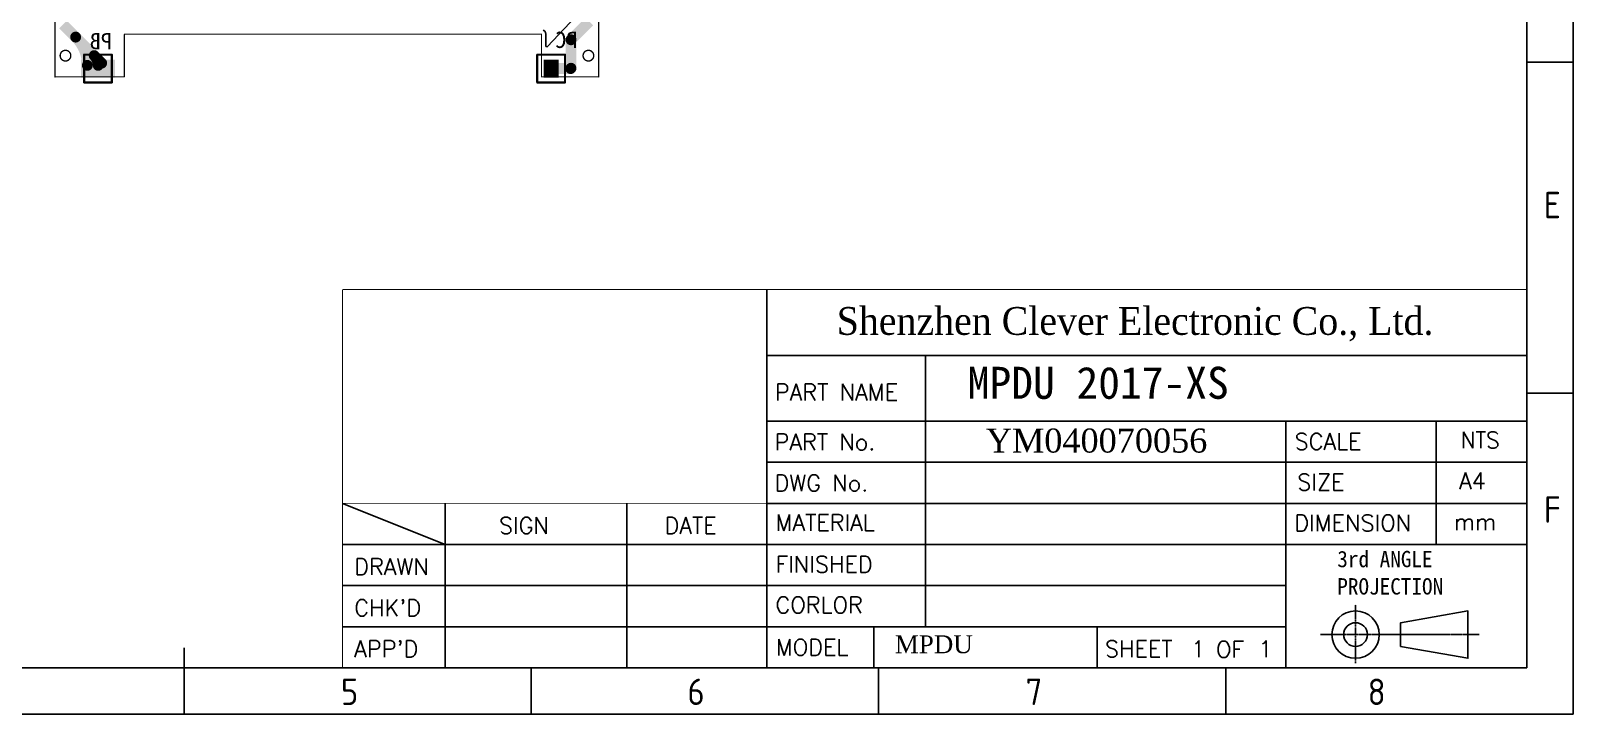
# Model space of a CAD drawing. Header units: inches. Extents: x 32166 to 66782, y 2386 to 7162.
# Drawn here: x 33326 to 34772, y 2386 to 3026 of the extents above; entities that cross this region are included whole.
import ezdxf
from ezdxf.enums import TextEntityAlignment as Align

# ---------------------------------------------------------------- set-up
doc = ezdxf.new("R2010")
doc.units = ezdxf.units.IN
doc.header["$LTSCALE"] = 0.64311
doc.header["$MEASUREMENT"] = 0
doc.linetypes.add('CENTER', pattern=[0.6, 0.375, -0.075, 0.075, -0.075])
doc.layers.get('0').update_dxf_attribs({"linetype": 'CONTINUOUS'})
for name, color, linetype in [('BOTTOMLAYER', 5, 'CONTINUOUS'), ('BOTTOMOVERLAY', 54, 'CONTINUOUS'), ('BOTTOMSOLDER', 6, 'CONTINUOUS'), ('KEEPOUTLAYER', 6, 'CONTINUOUS'), ('MIDLAYER1', 16, 'CONTINUOUS'), ('MIDLAYER2', 76, 'CONTINUOUS'), ('MULTILAYER', 9, 'CONTINUOUS'), ('TOPLAYER', 1, 'CONTINUOUS'), ('TOPSOLDER', 216, 'CONTINUOUS')]:
    doc.layers.add(name, color=color, linetype=linetype)
doc.styles.add('ISO Proportional', font='isocp')
doc.styles.add('ROMANS', font='romans', dxfattribs={"width": 0.95})
doc.styles.get("Standard").update_dxf_attribs({"font": 'txt', "width": 0.8})
doc.styles.add('样式 1', font='')
doc.styles.get('样式 1').set_extended_font_data('SimSun')

# ---------------------------------------------------------------- blocks, each defined once
blk = doc.blocks.new('____1_1')
at = {"layer": 'BOTTOMLAYER'}
blk.add_solid([(-0.61, -0.76), (0.59, -0.76), (-0.61, 0.74), (0.59, 0.74)], dxfattribs=at)
at = {"layer": 'BOTTOMOVERLAY', "const_width": 0.203}
for points in [[(-1.31, -1.31), (-1.31, 1.29)], [(-1.31, 1.29), (1.29, 1.29)], [(1.29, -1.31), (1.29, 1.29)], [(-1.31, -1.31), (1.29, -1.31)]]:
    blk.add_lwpolyline(points, dxfattribs=at)
at = {"layer": 'BOTTOMOVERLAY', "const_width": 0.102}
for points in [[(-1.36, 1.29, 1), (-1.26, 1.29, 1)], [(-1.36, 1.29, 1), (-1.26, 1.29, 1)], [(1.24, 1.29, 1), (1.34, 1.29, 1)], [(1.24, 1.29, 1), (1.34, 1.29, 1)], [(-1.36, -1.31, 1), (-1.26, -1.31, 1)], [(-1.36, -1.31, 1), (-1.26, -1.31, 1)], [(1.24, -1.31, 1), (1.34, -1.31, 1)], [(1.24, -1.31, 1), (1.34, -1.31, 1)]]:
    blk.add_lwpolyline(points, format="xyb", close=True, dxfattribs=at)
at = {"layer": 'BOTTOMSOLDER'}
blk.add_solid([(-0.71, -0.86), (0.69, -0.86), (-0.71, 0.84), (0.69, 0.84)], dxfattribs=at)
at = {"layer": 'MIDLAYER1'}
blk.add_solid([(-0.61, -0.76), (0.59, -0.76), (-0.61, 0.74), (0.59, 0.74)], dxfattribs=at)
at = {"layer": 'MIDLAYER2'}
blk.add_solid([(-0.61, -0.76), (0.59, -0.76), (-0.61, 0.74), (0.59, 0.74)], dxfattribs=at)
at = {"layer": 'MULTILAYER'}
blk.add_solid([(-0.61, -0.76), (0.59, -0.76), (-0.61, 0.74), (0.59, 0.74)], dxfattribs=at)
at = {"layer": 'TOPLAYER'}
blk.add_solid([(-0.61, -0.76), (0.59, -0.76), (-0.61, 0.74), (0.59, 0.74)], dxfattribs=at)
at = {"layer": 'TOPSOLDER'}
blk.add_solid([(-0.71, -0.86), (0.69, -0.86), (-0.71, 0.84), (0.69, 0.84)], dxfattribs=at)
blk = doc.blocks.new('____1_2')
at = {"layer": 'BOTTOMLAYER'}
blk.add_solid([(-1.51, -0.76), (1.49, -0.76), (-1.51, 0.74), (1.49, 0.74)], dxfattribs=at)
at = {"layer": 'BOTTOMOVERLAY', "const_width": 0.203}
for points in [[(-1.31, -1.31), (-1.31, 1.29)], [(-1.31, 1.29), (1.29, 1.29)], [(1.29, -1.31), (1.29, 1.29)], [(-1.31, -1.31), (1.29, -1.31)]]:
    blk.add_lwpolyline(points, dxfattribs=at)
at = {"layer": 'BOTTOMOVERLAY', "const_width": 0.102}
for points in [[(-1.36, 1.29, 1), (-1.26, 1.29, 1)], [(-1.36, 1.29, 1), (-1.26, 1.29, 1)], [(1.24, 1.29, 1), (1.34, 1.29, 1)], [(1.24, 1.29, 1), (1.34, 1.29, 1)], [(-1.36, -1.31, 1), (-1.26, -1.31, 1)], [(-1.36, -1.31, 1), (-1.26, -1.31, 1)], [(1.24, -1.31, 1), (1.34, -1.31, 1)], [(1.24, -1.31, 1), (1.34, -1.31, 1)]]:
    blk.add_lwpolyline(points, format="xyb", close=True, dxfattribs=at)
at = {"layer": 'BOTTOMSOLDER'}
blk.add_solid([(-1.61, -0.86), (1.59, -0.86), (-1.61, 0.84), (1.59, 0.84)], dxfattribs=at)
at = {"layer": 'MIDLAYER1'}
blk.add_solid([(-1.51, -0.76), (1.49, -0.76), (-1.51, 0.74), (1.49, 0.74)], dxfattribs=at)
at = {"layer": 'MIDLAYER2'}
blk.add_solid([(-1.51, -0.76), (1.49, -0.76), (-1.51, 0.74), (1.49, 0.74)], dxfattribs=at)
at = {"layer": 'MULTILAYER'}
blk.add_solid([(-1.51, -0.76), (1.49, -0.76), (-1.51, 0.74), (1.49, 0.74)], dxfattribs=at)
at = {"layer": 'TOPLAYER'}
blk.add_solid([(-1.51, -0.76), (1.49, -0.76), (-1.51, 0.74), (1.49, 0.74)], dxfattribs=at)
at = {"layer": 'TOPSOLDER'}
blk.add_solid([(-1.61, -0.86), (1.59, -0.86), (-1.61, 0.84), (1.59, 0.84)], dxfattribs=at)

msp = doc.modelspace()

# ---------------------------------------------------------------- linework, layer by layer
for p, q in [((34728.7, 4185.2), (34728.7, 2429.3)), ((34772.1, 2997), (34728.7, 2997)), ((34772.1, 2997), (34728.7, 2997)), ((34015.8, 2783.8), (34015.8, 2429.3)), ((34015.8, 2722.1), (34728.7, 2722.1)), ((34164.7, 2722.1), (34164.7, 2467.8)), ((34772.1, 2686.8), (34728.7, 2686.8)), ((34015.8, 2660.5), (34728.7, 2660.5)), ((34502.5, 2660.5), (34502.5, 2429.3)), ((34643.5, 2660.5), (34643.5, 2544.9)), ((34015.8, 2622), (34728.7, 2622)), ((33617.9, 2583.4), (33714.1, 2544.9)), ((33714.1, 2583.4), (33714.1, 2429.3)), ((33884.6, 2429.3), (33884.6, 2583.4)), ((34015.8, 2583.4), (34728.7, 2583.4)), ((33617.9, 2544.9), (34015.8, 2544.9)), ((34728.7, 2544.9), (34015.8, 2544.9)), ((34502.5, 2506.4), (33617.9, 2506.4)), ((33617.9, 2467.8), (34502.5, 2467.8)), ((34116.3, 2467.8), (34116.3, 2429.3)), ((34325.8, 2467.8), (34325.8, 2429.3)), ((33469.2, 2385.9), (33469.2, 2447.9)), ((34728.7, 2429.3), (32209.6, 2429.3)), ((33794.9, 2385.9), (33794.9, 2429.3)), ((34120.6, 2385.9), (34120.6, 2429.3)), ((34446.4, 2385.9), (34446.4, 2429.3))]:
    msp.add_line(p, q)
at = {"linetype": 'CENTER', "ltscale": 6}
msp.add_line((34684.1, 2460.4), (34535.2, 2460.4), dxfattribs=at)
for points in [[(32166.2, 2385.9), (34772.1, 2385.9), (34772.1, 4228.6), (32166.2, 4228.6)], [(34610.3, 2449.3), (34610.3, 2460.4), (34610.3, 2471.5), (34673.4, 2482.6), (34673.4, 2460.4), (34673.4, 2438.2)]]:
    msp.add_lwpolyline(points, close=True)
at = {"const_width": 0.771}
for points in [[(33617.9, 2783.8), (34015.8, 2783.8)], [(33617.9, 2429.3), (33617.9, 2783.8)], [(34015.8, 2783.8), (34728.7, 2783.8)], [(34015.8, 2429.3), (34015.8, 2783.8)], [(33617.9, 2583.4), (34015.8, 2583.4)]]:
    msp.add_lwpolyline(points, dxfattribs=at)
at = {"linetype": 'CENTER', "ltscale": 4}
msp.add_lwpolyline([(34568, 2433.6), (34568, 2460.9), (34568, 2488.3)], dxfattribs=at)
for radius in [22.2, 11.1]:
    msp.add_circle((34568, 2460.4), radius)
at = {"layer": 'BOTTOMLAYER'}
for p, q in [((33836.7, 3039.6), (33809.8, 3011.2)), ((33807.5, 3025.9), (33806.1, 3026.8)), ((33808.3, 3024.6), (33807.5, 3025.9)), ((33808.7, 3023.1), (33808.3, 3024.6)), ((33808.7, 3011.7), (33808.7, 3023.1)), ((33809.8, 3011.2), (33808.7, 3011.7))]:
    msp.add_line(p, q, dxfattribs=at)
at = {"layer": 'BOTTOMLAYER', "const_width": 10.2}
for points in [[(33832.2, 3017.9), (33849.4, 3035.1)], [(33355.7, 3032.3), (33388.5, 2999.5)], [(33832.2, 2991.2), (33832.2, 3017.9)], [(33388.5, 2999.5), (33392, 2996)], [(33813.5, 2990.9), (33831.9, 2990.9)], [(33831.9, 2990.9), (33832.2, 2991.2)]]:
    msp.add_lwpolyline(points, dxfattribs=at)
for points in [[(33367.6, 3020.4, -0.198912), (33378.6, 2993.9)], [(33384.9, 3003.1, -0.198912), (33388.7, 2993.9)]]:
    msp.add_lwpolyline(points, format="xyb", dxfattribs=at)
at = {"layer": 'BOTTOMLAYER', "const_width": 5.08}
for points in [[(33365, 3020.4, 1), (33370.1, 3020.4, 1)], [(33829.6, 3017.9, 1), (33834.7, 3017.9, 1)], [(33829.6, 3017.9, 1), (33834.7, 3017.9, 1)], [(33376, 2993.9, 1), (33381.1, 2993.9, 1)], [(33382.4, 3003.1, 1), (33387.4, 3003.1, 1)], [(33385.9, 2999.5, 1), (33391, 2999.5, 1)], [(33385.9, 2999.5, 1), (33391, 2999.5, 1)], [(33386.2, 2993.9, 1), (33391.3, 2993.9, 1)], [(33389.4, 2996, 1), (33394.5, 2996, 1)], [(33810.9, 2990.9, 1), (33816, 2990.9, 1)], [(33829.3, 2990.9, 1), (33834.4, 2990.9, 1)], [(33829.3, 2990.9, 1), (33834.4, 2990.9, 1)], [(33829.6, 2991.2, 1), (33834.7, 2991.2, 1)], [(33829.6, 2991.2, 1), (33834.7, 2991.2, 1)]]:
    msp.add_lwpolyline(points, format="xyb", close=True, dxfattribs=at)
at = {"layer": 'KEEPOUTLAYER'}
for points, const_width in [([(33348.2, 2983.1), (33348.2, 3738.2)], 1.28), ([(33858.2, 2983.1), (33858.2, 3738.2)], 1.28), ([(33413.2, 2983.1), (33413.2, 3023.1)], 1), ([(33413.2, 3023.1), (33804.6, 3023.1)], 1), ([(33804.6, 2983.1), (33804.6, 3023.1)], 1), ([(33348.2, 2983.1), (33413.2, 2983.1)], 1), ([(33804.6, 2983.1), (33858.2, 2983.1)], 1)]:
    msp.add_lwpolyline(points, dxfattribs=dict(at, const_width=const_width))
for points, const_width in [([(33413, 3023.1, 1), (33413.5, 3023.1, 1)], 0.5), ([(33413, 3023.1, 1), (33413.5, 3023.1, 1)], 0.5), ([(33804.3, 3023.1, 1), (33804.8, 3023.1, 1)], 0.5), ([(33804.3, 3023.1, 1), (33804.8, 3023.1, 1)], 0.5), ([(33363, 3003, 1), (33353, 3003, 1)], 1.3), ([(33363, 3003, 1), (33353, 3003, 1)], 1.3), ([(33352.7, 3003, 1), (33353.3, 3003, 1)], 0.65), ([(33352.7, 3003, 1), (33353.3, 3003, 1)], 0.65), ([(33362.7, 3003, 1), (33363.3, 3003, 1)], 0.65), ([(33362.7, 3003, 1), (33363.3, 3003, 1)], 0.65), ([(33853.5, 3003, 1), (33843.5, 3003, 1)], 1.3), ([(33853.5, 3003, 1), (33843.5, 3003, 1)], 1.3), ([(33843.2, 3003, 1), (33843.8, 3003, 1)], 0.65), ([(33843.2, 3003, 1), (33843.8, 3003, 1)], 0.65), ([(33853.2, 3003, 1), (33853.8, 3003, 1)], 0.65), ([(33853.2, 3003, 1), (33853.8, 3003, 1)], 0.65), ([(33347.9, 2983.1, 1), (33348.5, 2983.1, 1)], 0.638), ([(33348, 2983.1, 1), (33348.5, 2983.1, 1)], 0.5), ([(33413, 2983.1, 1), (33413.5, 2983.1, 1)], 0.5), ([(33413, 2983.1, 1), (33413.5, 2983.1, 1)], 0.5), ([(33804.3, 2983.1, 1), (33804.8, 2983.1, 1)], 0.5), ([(33804.3, 2983.1, 1), (33804.8, 2983.1, 1)], 0.5), ([(33857.9, 2983.1, 1), (33858.5, 2983.1, 1)], 0.638), ([(33858, 2983.1, 1), (33858.5, 2983.1, 1)], 0.5)]:
    msp.add_lwpolyline(points, format="xyb", close=True, dxfattribs=dict(at, const_width=const_width))

# ---------------------------------------------------------------- block references
at = {"xscale": 10, "yscale": 10, "zscale": 10}
for name, p in [('____1_2', (33388.6, 2991)), ('____1_1', (33813.6, 2991))]:
    msp.add_blockref(name, p, dxfattribs=at)

# ---------------------------------------------------------------- texts
at = {"style": 'ISO Proportional'}
for s, p in [('E', (34752.6, 2863)), ('F', (34752.6, 2577.6)), ('5', (33624.5, 2406.8)), ('6', (33949.5, 2406.8)), ('7', (34266.4, 2406.8)), ('8', (34587.8, 2406.8))]:
    msp.add_text(s, height=24.8, dxfattribs=at).set_placement(p, align=Align.MIDDLE)
at = {"style": 'ROMANS'}
for s, height, p in [('PART NAME', 15.41, (34023.4, 2679.9)), ('PART No.', 15.41, (34023.1, 2633.2)), ('SCALE', 15.41, (34510.9, 2633.7)), ('DWG No.', 15.41, (34023.1, 2594.7)), ('SIZE', 15.41, (34513.4, 2595.6)), ('A4', 15.41, (34665.1, 2596.8)), ('SIGN', 15.41, (33764.6, 2554.9)), ('DATE', 15.41, (33919.9, 2554.9)), ('MATERIAL ', 15.41, (34024, 2557.7)), ('DIMENSION', 15.41, (34510.6, 2557.3)), ('mm', 15.41, (34660.3, 2558.3)), ('DRAWN', 15.41, (33628.9, 2516.4)), ('FINISHED', 15.41, (34024, 2518.5)), ("CHK'D", 15.41, (33628.9, 2477.8)), ('CORLOR ', 15.41, (34024, 2480.5)), ("APP'D", 15.41, (33628.9, 2439.3)), ('MODEL ', 15.41, (34024.3, 2440.8)), ('SHEET', 15.41, (34333, 2439.3)), ('1', 15.4, (34413.8, 2439.2)), ('OF', 15.41, (34437.1, 2438.8)), ('1', 15.4, (34476.9, 2439.2))]:
    msp.add_text(s, height=height, dxfattribs=at).set_placement(p)
at = {"attachment_point": 1}
for s, insert, char_height, width, style in [('{\\fTimes New Roman|b0|i0|c0|p18;Shenzhen Clever Electronic Co., Ltd.}', (34081.4, 2767.4), 26.059, 701.192, 'ROMANS'), ('MPDU 2017-XS', (34204.2, 2711.4), 30, 594.411, '样式 1'), ('{\\ftimes new roman|b0|i0|c0|p18;YM0400700\\ftimes new roman|b0|i0|c186|p18;56}', (34221.3, 2653.5), 22.5, 393.706, '样式 1'), ('NTS', (34666.8, 2650.4), 15.41, 160.049, 'ROMANS'), ('{\\Ftxt|c0;3rd ANGLE\\PPROJECTION}', (34550.9, 2538.9), 15.362, 160.049, 'ROMANS'), ('{\\fTimes New Roman|b0|i0|c0|p18;MPDU}', (34135.9, 2459.7), 16.752, 160.049, '样式 1')]:
    msp.add_mtext(s, dxfattribs=dict(at, insert=insert, char_height=char_height, width=width, style=style))
at = {"layer": 'BOTTOMOVERLAY', "text_generation_flag": 2}
for s, p in [('PB', (33401.6, 3009)), ('PC', (33838.3, 3010.2))]:
    msp.add_text(s, height=15.24, dxfattribs=at).set_placement(p)

doc.saveas('drawing.dxf')
